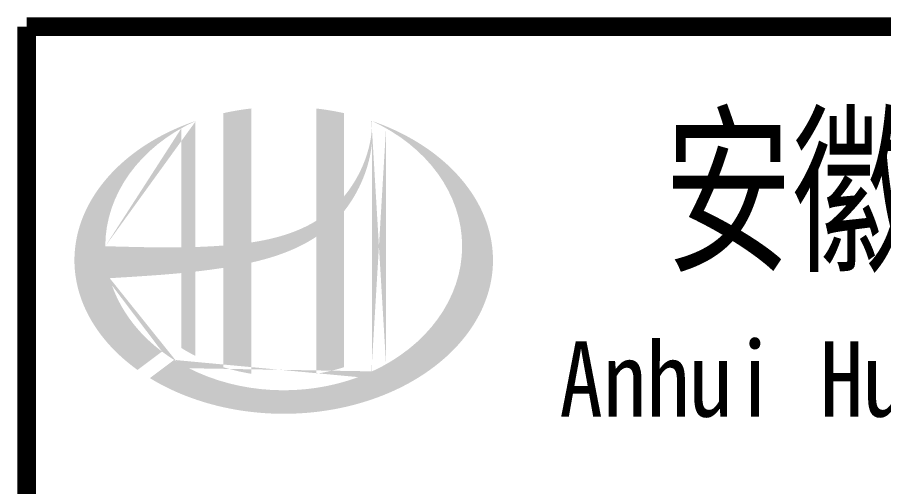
# Model space of a CAD drawing. Header units: millimetres. Extents: x 866309 to 879639, y 39442 to 44891.
# Drawn here: x 874798.87 to 874831.16, y 39501.5 to 39518.98 of the extents above; entities that cross this region are included whole.
import ezdxf
from ezdxf.enums import TextEntityAlignment as Align

# ---------------------------------------------------------------- set-up
doc = ezdxf.new("R2010")
doc.units = ezdxf.units.MM
doc.header["$LTSCALE"] = 1000
doc.header["$MEASUREMENT"] = 0
doc.styles.add('ECEC_TQ_S', font='')
doc.styles.get('ECEC_TQ_S').set_extended_font_data('SimSun')

msp = doc.modelspace()

# ---------------------------------------------------------------- hatches: boundary and pattern name
h = msp.add_hatch(color=256)
edge = h.paths.add_edge_path()
edge.add_spline(control_points=[(874807.586, 39509.844), (874807.647, 39509.857), (874807.708, 39509.872), (874808.199, 39509.991), (874808.625, 39510.12), (874809.374, 39510.432), (874809.704, 39510.601), (874810.012, 39510.807)], knot_values=[61.629012, 61.629012, 61.629012, 61.629012, 63.330431, 63.330431, 75.353634, 75.353634, 85.398649, 85.398649, 85.398649, 85.398649], degree=3, periodic=0)
edge.add_line((874810.012, 39510.807), (874810.012, 39505.705))
edge.add_spline(control_points=[(874810.012, 39505.705), (874810.184, 39505.732), (874810.354, 39505.766), (874810.702, 39505.846), (874810.879, 39505.895), (874811.052, 39505.949)], knot_values=[4.908456, 4.908456, 4.908456, 4.908456, 4.992821, 4.992821, 5.083034, 5.083034, 5.083034, 5.083034], degree=3, periodic=0)
edge.add_line((874811.052, 39505.949), (874811.052, 39511.764))
edge.add_spline(control_points=[(874811.052, 39511.764), (874811.139, 39511.873), (874811.221, 39511.986), (874811.482, 39512.383), (874811.638, 39512.683), (874811.931, 39513.41), (874812.043, 39513.848), (874812.09, 39514.301), (874812.091, 39514.314), (874812.092, 39514.327)], knot_values=[97.991744, 97.991744, 97.991744, 97.991744, 101.64219, 101.64219, 110.337975, 110.337975, 121.934322, 121.934322, 122.270691, 122.270691, 122.270691, 122.270691], degree=3, periodic=0)
edge.add_line((874812.092, 39514.327), (874812.092, 39515.031))
edge.add_spline(control_points=[(874812.092, 39515.031), (874812.092, 39514.955), (874812.088, 39514.878), (874812.082, 39514.801)], knot_values=[126.194075, 126.194075, 126.194075, 126.194075, 128.396762, 128.396762, 128.396762, 128.396762], degree=3, periodic=0)
edge.add_spline(control_points=[(874812.082, 39514.801), (874812.078, 39514.739), (874812.071, 39514.677), (874812.064, 39514.615)], knot_values=[124.417049, 124.417049, 124.417049, 124.417049, 126.194075, 126.194075, 126.194075, 126.194075], degree=3, periodic=0)
edge.add_spline(control_points=[(874812.064, 39514.615), (874812.052, 39514.524), (874812.038, 39514.432), (874812.02, 39514.341)], knot_values=[121.80529, 121.80529, 121.80529, 121.80529, 124.417049, 124.417049, 124.417049, 124.417049], degree=3, periodic=0)
edge.add_spline(control_points=[(874812.02, 39514.341), (874811.996, 39514.22), (874811.966, 39514.099), (874811.932, 39513.978)], knot_values=[118.31574, 118.31574, 118.31574, 118.31574, 121.80529, 121.80529, 121.80529, 121.80529], degree=3, periodic=0)
edge.add_spline(control_points=[(874811.932, 39513.978), (874811.897, 39513.857), (874811.856, 39513.737), (874811.811, 39513.618)], knot_values=[114.795988, 114.795988, 114.795988, 114.795988, 118.31574, 118.31574, 118.31574, 118.31574], degree=3, periodic=0)
edge.add_spline(control_points=[(874811.811, 39513.618), (874811.766, 39513.502), (874811.716, 39513.386), (874811.662, 39513.273)], knot_values=[111.329641, 111.329641, 111.329641, 111.329641, 114.795988, 114.795988, 114.795988, 114.795988], degree=3, periodic=0)
edge.add_spline(control_points=[(874811.662, 39513.273), (874811.606, 39513.157), (874811.546, 39513.044), (874811.482, 39512.933)], knot_values=[107.79529, 107.79529, 107.79529, 107.79529, 111.329641, 111.329641, 111.329641, 111.329641], degree=3, periodic=0)
edge.add_spline(control_points=[(874811.482, 39512.933), (874811.419, 39512.825), (874811.351, 39512.719), (874811.28, 39512.617)], knot_values=[104.343579, 104.343579, 104.343579, 104.343579, 107.79529, 107.79529, 107.79529, 107.79529], degree=3, periodic=0)
edge.add_spline(control_points=[(874811.28, 39512.617), (874811.208, 39512.513), (874811.132, 39512.412), (874811.052, 39512.315)], knot_values=[100.8507, 100.8507, 100.8507, 100.8507, 104.343579, 104.343579, 104.343579, 104.343579], degree=3, periodic=0)
edge.add_line((874811.052, 39512.315), (874811.052, 39515.408))
edge.add_spline(control_points=[(874811.052, 39515.408), (874810.712, 39515.484), (874810.364, 39515.542), (874810.012, 39515.583)], knot_values=[4.423999, 4.423999, 4.423999, 4.423999, 4.558741, 4.558741, 4.558741, 4.558741], degree=3, periodic=0)
edge.add_line((874810.012, 39515.583), (874810.012, 39511.402))
edge.add_spline(control_points=[(874810.012, 39511.402), (874809.293, 39510.957), (874808.451, 39510.724), (874807.586, 39510.594)], knot_values=[63.246215, 63.246215, 63.246215, 63.246215, 87.689124, 87.689124, 87.689124, 87.689124], degree=3, periodic=0)
edge.add_line((874807.586, 39510.594), (874807.586, 39515.583))
edge.add_spline(control_points=[(874807.586, 39515.583), (874807.234, 39515.542), (874806.886, 39515.484), (874806.546, 39515.408)], knot_values=[4.866038, 4.866038, 4.866038, 4.866038, 5.000777, 5.000777, 5.000777, 5.000777], degree=3, periodic=0)
edge.add_line((874806.546, 39515.408), (874806.546, 39510.48))
edge.add_spline(control_points=[(874806.546, 39510.48), (874806.529, 39510.478), (874806.18, 39510.452), (874805.833, 39510.435), (874805.506, 39510.424)], knot_values=[43.657356, 43.657356, 43.657356, 43.657356, 44.134253, 53.497092, 53.497092, 53.497092, 53.497092], degree=3, periodic=0)
edge.add_line((874805.506, 39510.424), (874805.506, 39515.116))
edge.add_spline(control_points=[(874805.506, 39515.116), (874805.335, 39515.057), (874805.168, 39514.994), (874805.004, 39514.927)], knot_values=[5.14157, 5.14157, 5.14157, 5.14157, 5.212921, 5.212921, 5.212921, 5.212921], degree=3, periodic=0)
edge.add_spline(control_points=[(874805.004, 39514.927), (874804.935, 39514.898), (874804.866, 39514.869), (874804.544, 39514.728), (874804.299, 39514.605), (874804.064, 39514.473)], knot_values=[5.212921, 5.212921, 5.212921, 5.212921, 5.24296, 5.24296, 5.355623, 5.355623, 5.355623, 5.355623], degree=3, periodic=0)
edge.add_spline(control_points=[(874804.064, 39514.473), (874803.915, 39514.389), (874803.77, 39514.302), (874803.631, 39514.211)], knot_values=[5.355623, 5.355623, 5.355623, 5.355623, 5.426974, 5.426974, 5.426974, 5.426974], degree=3, periodic=0)
edge.add_spline(control_points=[(874803.631, 39514.211), (874803.556, 39514.163), (874803.484, 39514.114), (874803.349, 39514.019), (874803.286, 39513.973), (874803.225, 39513.927)], knot_values=[5.426974, 5.426974, 5.426974, 5.426974, 5.464765, 5.464765, 5.498325, 5.498325, 5.498325, 5.498325], degree=3, periodic=0)
edge.add_spline(control_points=[(874803.225, 39513.927), (874802.964, 39513.732), (874802.724, 39513.523), (874802.505, 39513.303)], knot_values=[5.498325, 5.498325, 5.498325, 5.498325, 5.641027, 5.641027, 5.641027, 5.641027], degree=3, periodic=0)
edge.add_spline(control_points=[(874802.505, 39513.303), (874802.435, 39513.233), (874802.367, 39513.162), (874802.163, 39512.936), (874802.034, 39512.778), (874801.916, 39512.616)], knot_values=[5.641027, 5.641027, 5.641027, 5.641027, 5.686569, 5.686569, 5.783729, 5.783729, 5.783729, 5.783729], degree=3, periodic=0)
edge.add_spline(control_points=[(874801.916, 39512.616), (874801.765, 39512.408), (874801.632, 39512.194), (874801.501, 39511.945), (874801.484, 39511.913), (874801.469, 39511.881)], knot_values=[5.783729, 5.783729, 5.783729, 5.783729, 5.908374, 5.908374, 5.92643, 5.92643, 5.92643, 5.92643], degree=3, periodic=0)
edge.add_spline(control_points=[(874801.469, 39511.881), (874801.344, 39511.63), (874801.244, 39511.374), (874801.168, 39511.114)], knot_values=[5.92643, 5.92643, 5.92643, 5.92643, 6.069132, 6.069132, 6.069132, 6.069132], degree=3, periodic=0)
edge.add_spline(control_points=[(874801.168, 39511.114), (874801.136, 39511.003), (874801.109, 39510.892), (874801.055, 39510.63), (874801.032, 39510.48), (874801.018, 39510.329)], knot_values=[6.069132, 6.069132, 6.069132, 6.069132, 6.130179, 6.130179, 6.211834, 6.211834, 6.211834, 6.211834], degree=3, periodic=0)
edge.add_spline(control_points=[(874801.018, 39510.329), (874801.005, 39510.197), (874800.999, 39510.065), (874800.999, 39509.933)], knot_values=[6.211834, 6.211834, 6.211834, 6.211834, 6.283185, 6.283185, 6.283185, 6.283185], degree=3, periodic=0)
edge.add_spline(control_points=[(874800.999, 39509.933), (874800.999, 39509.84), (874801.002, 39509.747), (874801.009, 39509.653)], knot_values=[6.283185, 6.283185, 6.283185, 6.283185, 6.333655, 6.333655, 6.333655, 6.333655], degree=3, periodic=0)
edge.add_spline(control_points=[(874801.009, 39509.653), (874801.021, 39509.467), (874801.046, 39509.281), (874801.084, 39509.096)], knot_values=[6.333655, 6.333655, 6.333655, 6.333655, 6.434594, 6.434594, 6.434594, 6.434594], degree=3, periodic=0)
edge.add_spline(control_points=[(874801.084, 39509.096), (874801.086, 39509.084), (874801.089, 39509.071), (874801.128, 39508.886), (874801.176, 39508.715), (874801.234, 39508.544)], knot_values=[6.434594, 6.434594, 6.434594, 6.434594, 6.441278, 6.441278, 6.535532, 6.535532, 6.535532, 6.535532], degree=3, periodic=0)
edge.add_spline(control_points=[(874801.234, 39508.544), (874801.297, 39508.362), (874801.372, 39508.182), (874801.46, 39508.004)], knot_values=[6.535532, 6.535532, 6.535532, 6.535532, 6.636471, 6.636471, 6.636471, 6.636471], degree=3, periodic=0)
edge.add_spline(control_points=[(874801.46, 39508.004), (874801.482, 39507.959), (874801.504, 39507.914), (874801.598, 39507.738), (874801.675, 39507.608), (874801.759, 39507.479)], knot_values=[6.636471, 6.636471, 6.636471, 6.636471, 6.661894, 6.661894, 6.73741, 6.73741, 6.73741, 6.73741], degree=3, periodic=0)
edge.add_spline(control_points=[(874801.759, 39507.479), (874801.87, 39507.307), (874801.994, 39507.139), (874802.129, 39506.976)], knot_values=[6.73741, 6.73741, 6.73741, 6.73741, 6.838349, 6.838349, 6.838349, 6.838349], degree=3, periodic=0)
edge.add_spline(control_points=[(874802.129, 39506.976), (874802.189, 39506.904), (874802.25, 39506.833), (874802.395, 39506.674), (874802.481, 39506.586), (874802.569, 39506.499)], knot_values=[6.838349, 6.838349, 6.838349, 6.838349, 6.88251, 6.88251, 6.939288, 6.939288, 6.939288, 6.939288], degree=3, periodic=0)
edge.add_spline(control_points=[(874802.569, 39506.499), (874802.727, 39506.345), (874802.896, 39506.197), (874803.075, 39506.055)], knot_values=[6.939288, 6.939288, 6.939288, 6.939288, 7.040227, 7.040227, 7.040227, 7.040227], degree=3, periodic=0)
edge.add_spline(control_points=[(874803.075, 39506.055), (874803.164, 39505.984), (874803.256, 39505.915), (874803.351, 39505.847)], knot_values=[7.040227, 7.040227, 7.040227, 7.040227, 7.090696, 7.090696, 7.090696, 7.090696], degree=3, periodic=0)
edge.add_line((874803.351, 39505.847), (874804.262, 39506.531))
edge.add_ellipse((874808.799, 39510.453), major_axis=(6.65, 0), ratio=0.806676, start_angle=192.819, end_angle=226.9853, ccw=False)
edge.add_spline(control_points=[(874802.314, 39509.263), (874802.555, 39509.278), (874802.796, 39509.292), (874803.682, 39509.348), (874804.331, 39509.391), (874804.986, 39509.454)], knot_values=[11.398263, 11.398263, 11.398263, 11.398263, 18.40729, 18.40729, 37.18094, 37.18094, 37.18094, 37.18094], degree=3, periodic=0)
edge.add_line((874804.986, 39509.454), (874804.986, 39506.663))
edge.add_spline(control_points=[(874804.986, 39506.663), (874805.021, 39506.641), (874805.057, 39506.619), (874805.227, 39506.517), (874805.364, 39506.441), (874805.506, 39506.37)], knot_values=[4.049945, 4.049945, 4.049945, 4.049945, 4.072021, 4.072021, 4.153257, 4.153257, 4.153257, 4.153257], degree=3, periodic=0)
edge.add_line((874805.506, 39506.37), (874805.506, 39509.509))
edge.add_spline(control_points=[(874805.506, 39509.509), (874805.828, 39509.545), (874806.151, 39509.588), (874806.5, 39509.641), (874806.523, 39509.645), (874806.546, 39509.649)], knot_values=[42.135009, 42.135009, 42.135009, 42.135009, 51.307228, 51.307228, 51.948574, 51.948574, 51.948574, 51.948574], degree=3, periodic=0)
edge.add_line((874806.546, 39509.649), (874806.546, 39505.949))
edge.add_spline(control_points=[(874806.546, 39505.949), (874806.882, 39505.844), (874807.231, 39505.762), (874807.586, 39505.705)], knot_values=[4.34174, 4.34174, 4.34174, 4.34174, 4.516316, 4.516316, 4.516316, 4.516316], degree=3, periodic=0)
edge.add_line((874807.586, 39505.705), (874807.586, 39509.844))
edge = h.paths.add_edge_path(flags=16)
edge.add_ellipse((874808.799, 39510.453), major_axis=(6.65, 0), ratio=0.806676, start_angle=124.9875, end_angle=179.999, ccw=False)
edge.add_line((874804.986, 39514.848), (874804.986, 39510.412))
edge.add_spline(control_points=[(874804.986, 39510.412), (874804.032, 39510.399), (874803.093, 39510.43), (874802.149, 39510.453)], knot_values=[11.27373, 11.27373, 11.27373, 11.27373, 38.687513, 38.687513, 38.687513, 38.687513], degree=3, periodic=0)
edge = h.paths.add_edge_path()
edge.add_spline(control_points=[(874803.811, 39505.542), (874804.121, 39505.352), (874804.453, 39505.179), (874805.299, 39504.807), (874805.832, 39504.629), (874806.939, 39504.363), (874807.514, 39504.276), (874808.675, 39504.198), (874809.262, 39504.207), (874810.417, 39504.322), (874810.986, 39504.427), (874812.076, 39504.728), (874812.598, 39504.923), (874813.567, 39505.392), (874814.014, 39505.666), (874814.814, 39506.275), (874815.166, 39506.611), (874815.759, 39507.325), (874816, 39507.704), (874816.364, 39508.485), (874816.487, 39508.888), (874816.613, 39509.7), (874816.615, 39510.109), (874816.501, 39510.924), (874816.383, 39511.329), (874816.027, 39512.117), (874815.789, 39512.499), (874815.2, 39513.22), (874814.85, 39513.56), (874814.052, 39514.176), (874813.604, 39514.453), (874812.793, 39514.851), (874812.449, 39514.993), (874812.092, 39515.116)], knot_values=[0.886421, 0.886421, 0.886421, 0.886421, 1.040557, 1.040557, 1.261172, 1.261172, 1.481788, 1.481788, 1.702404, 1.702404, 1.92302, 1.92302, 2.143636, 2.143636, 2.364252, 2.364252, 2.584868, 2.584868, 2.805484, 2.805484, 3.026099, 3.026099, 3.246715, 3.246715, 3.46852, 3.46852, 3.690325, 3.690325, 3.91213, 3.91213, 4.133935, 4.133935, 4.283209, 4.283209, 4.283209, 4.283209], degree=3, periodic=0)
edge.add_line((874812.092, 39515.116), (874812.092, 39515.115))
edge.add_spline(control_points=[(874812.092, 39515.114), (874812.093, 39515.086), (874812.093, 39515.059), (874812.092, 39515.031)], knot_values=[128.396762, 128.396762, 128.396762, 128.396762, 129.192193, 129.192193, 129.192193, 129.192193], degree=3, periodic=0)
edge.add_line((874812.092, 39515.031), (874812.092, 39505.793))
edge.add_ellipse((874808.799, 39510.453), major_axis=(6.65, 0), ratio=0.806676, start_angle=232.1054, end_angle=299.6833, ccw=False)
edge.add_line((874804.714, 39506.22), (874803.811, 39505.542))
edge = h.paths.add_edge_path(flags=16)
edge.add_ellipse((874808.799, 39510.453), major_axis=(6.65, 0), ratio=0.806676, start_angle=304.9875, end_angle=415.0121, ccw=False)
edge.add_line((874812.612, 39506.058), (874812.612, 39514.848))

# ---------------------------------------------------------------- linework, layer by layer
at = {"const_width": 0.7}
for points in [[(874979.221, 39518.627), (874799.221, 39518.627)], [(874799.221, 39518.627), (874799.221, 39458.627)]]:
    msp.add_lwpolyline(points, dxfattribs=at)

# ---------------------------------------------------------------- texts
at = {"style": 'ECEC_TQ_S'}
for s, height, width, p in [('安徽华东化工医药工程有限责任公司', 5, 0.7, (874861.169, 39512.627)), ('Anhui Huadong Chemical & Medical Engineering Co.,Ltd', 2.8, 0.85, (874861.169, 39505.127))]:
    msp.add_text(s, height=height, dxfattribs=dict(at, width=width)).set_placement(p, align=Align.MIDDLE)

doc.saveas('drawing.dxf')
